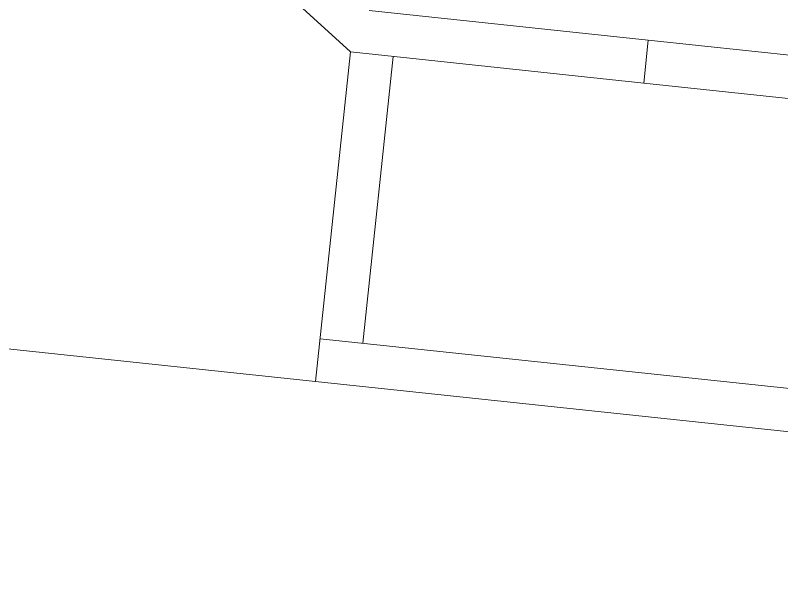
# Model space of a CAD drawing. Header units: metres. Extents: x 750 to 3116, y -341 to 1465.
# Drawn here: x 1588.111 to 1592.205, y 24.351 to 27.43 of the extents above; entities that cross this region are included whole.
import ezdxf

# ---------------------------------------------------------------- set-up
doc = ezdxf.new("R2010")
doc.units = ezdxf.units.M
for name, color, linetype, lineweight in [('Cycle road', 254, 'Continuous', 20), ('Inverted beam', 252, 'Continuous', 5), ('Wall ext', 20, 'Continuous', 18)]:
    doc.layers.add(name, color=color, linetype=linetype, lineweight=lineweight)

msp = doc.modelspace()

# ---------------------------------------------------------------- linework, layer by layer
at = {"layer": 'Cycle road', "color": 252, "lineweight": 20, "true_color": 0x939598}
msp.add_line((1614.7621, 22.8163), (1571.5184, 27.4048), dxfattribs=at)
at = {"layer": 'Cycle road', "color": 252, "true_color": 0x939598}
for p, q in [((1589.9012, 27.2342), (1589.7145, 25.4741)), ((1590.1299, 27.2099), (1589.9674, 25.6785)), ((1589.7387, 25.7028), (1614.7864, 23.045))]:
    msp.add_line(p, q, dxfattribs=at)
at = {"layer": 'Inverted beam', "color": 252, "true_color": 0x939598}
msp.add_line((1591.4922, 27.2966), (1600.621, 26.328), dxfattribs=at)
at = {"layer": 'Inverted beam', "color": 252, "lineweight": 20, "true_color": 0x939598}
msp.add_lwpolyline([(1600.5948, 26.0995), (1591.468, 27.0679)], dxfattribs=at)
at = {"layer": 'Wall ext', "color": 252, "true_color": 0x939598}
for p, q in [((1589.9012, 27.2342), (1589.445, 27.651)), ((1590.0006, 27.4549), (1591.4922, 27.2966)), ((1591.4922, 27.2966), (1591.468, 27.0679))]:
    msp.add_line(p, q, dxfattribs=at)
at = {"layer": 'Wall ext', "color": 252, "lineweight": 20, "true_color": 0x939598}
msp.add_lwpolyline([(1591.468, 27.0679), (1589.9012, 27.2342)], dxfattribs=at)

doc.saveas('drawing.dxf')
